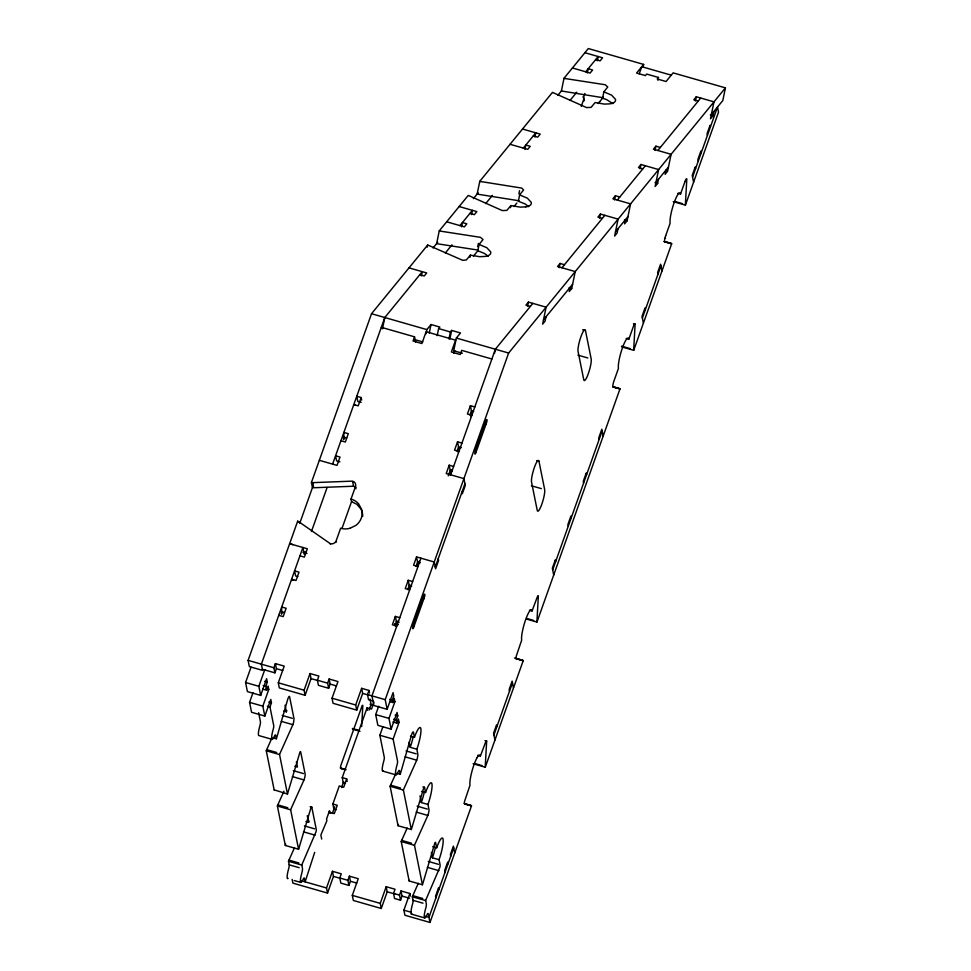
<?xml version="1.0" encoding="UTF-8"?>
<svg xmlns="http://www.w3.org/2000/svg" width="971" height="971" viewBox="0 0 971 971"><rect width="100%" height="100%" fill="white"/><g stroke="black" fill="none" stroke-linecap="round" stroke-linejoin="round"><path stroke-width="1.46" d="M361.649 726.563L362.826 705.626A4.685 0.85 -74 0 0 362.147 705.65L340.748 765.743A4.685 0.85 -74 0 0 340.554 768.17L344.717 769.335M485.002 740.655L486.665 741.128L485.233 766.556A4.697 0.85 -74 0 0 485.269 767.224L473.108 763.728M633.468 323.731L635.119 324.205L633.687 349.827A4.649 0.837 -74 0 0 633.723 350.3L621.561 346.817M382.465 328.841L384.795 317.541L422.276 271.674L421.402 275.91M427.24 247.156L427.677 245.032L428.308 245.238L462.682 260.325L466.335 259.961L470.389 255.13L479.565 256.684L485.318 256.429A16.373 6.239 11.8 0 0 490.743 251.95L486.872 247.751L479.116 244.449L477.805 250.797L473.435 256.138M436.634 243.575L439.256 230.867L468.204 195.462A4.721 1.796 11.7 0 1 469.139 195.766L502.323 210.598L506.862 210.391L510.904 205.561L520.092 207.114L525.845 206.859M425.978 333.842L426.852 329.606L431.015 324.52L439.863 327.057L438.613 328.574L437.156 335.638M429.267 332.992L431.015 324.52M461.565 226.789L462.439 222.553L466.857 223.828L464.369 226.874L446.672 221.801M471.542 214.579L472.416 210.343L459.938 225.612M602.554 98.205L603.865 91.857L611.621 95.158L615.493 99.358A16.373 6.239 11.8 0 1 610.091 103.848L604.314 104.091L595.126 102.538L591.084 107.368L586.545 107.575L553.349 92.755A4.709 1.808 11.6 0 0 552.438 92.427L479.783 181.298L477.162 194.006A4.721 1.796 11.7 0 0 478.145 194.261L519.121 200.791M448.954 339.025L450.41 331.961L451.649 330.431L460.497 332.968L456.346 338.054L453.712 350.762L462.39 353.25M449.901 338.903L451.649 330.431M469.952 257.242L470.389 255.13M477.72 246.61L478.375 243.43M510.467 207.685L510.904 205.561M524.947 149.267L525.821 145.031L530.239 146.293L527.739 149.352L510.054 144.278M518.89 193.86L519.546 190.68M480.766 181.541L521.743 188.083L523.539 190L519.643 194.88L518.332 201.24L524.947 203.861L528.734 206.653M534.924 137.057L535.798 132.821L523.32 148.078M494.482 353.48L495.356 349.244L532.848 303.377M643.069 67.242L643.652 64.414L588.317 48.55L564.005 78.275L561.384 90.983L603.343 97.768M527.556 306.338L528.43 302.102L546.115 307.176L542.619 324.12L545.119 321.073L545.993 316.837M587.309 72.971L588.195 68.735L592.613 69.997L590.113 73.056L572.429 67.982M597.299 60.748L598.172 56.524L585.695 71.781M559.162 267.693L560.036 263.444L564.454 264.719M570.111 287.331L569.237 291.567L571.725 288.521L575.233 271.577L557.536 266.503L560.036 263.444M599.544 218.293L600.418 214.057L618.102 219.118L614.607 236.074L617.107 233.016L617.981 228.78M614.509 199.977L615.383 195.741L619.814 197.004M625.458 219.628L624.584 223.864L627.084 220.805L630.58 203.861L612.895 198.788L615.383 195.741M657.889 80.277L658.472 77.449L646.674 74.075L645.424 75.592L636.575 73.068L643.652 64.414M640.059 168.723L640.945 164.487L658.629 169.561L655.134 186.505L657.622 183.446L658.496 179.21M655.037 150.408L655.911 146.172L660.329 147.434M665.985 170.059L665.111 174.294L667.611 171.236L671.107 154.292L653.41 149.218L655.911 146.172M695.418 101.008L696.292 96.772L713.988 101.846L710.481 118.79L712.981 115.743L713.855 111.507M658.472 77.449L657.221 78.979L666.07 81.515L673.134 72.874L725.422 87.863L722.8 100.571L711.367 114.554M664.929 238.271L664.734 239.157A4.685 0.85 -74 0 0 664.54 241.585L671.483 243.527A4.685 0.85 -74 0 1 671.641 243.842L633.723 350.3M424.254 792.336L423.647 794.897A16.337 2.949 -74 0 1 421.317 802.556L427.956 804.461L428.976 809.559A4.685 0.85 -74 0 1 428.781 811.987L428.587 812.873A4.685 0.85 -74 0 1 427.823 815.446L414.811 844.454A4.721 0.85 -74 0 0 414.483 845.316L422.421 884.763L409.155 880.964L401.217 841.505A4.721 0.85 -74 0 1 401.545 840.643L407.189 828.057M435.36 847.586L434.753 850.135A16.446 2.974 -74 0 1 432.423 857.794L439.062 859.699L440.081 864.797A4.685 0.85 -74 0 1 439.887 867.224L425.699 900.263L426.318 904.147A4.673 0.85 -74 0 1 425.65 908.528A9.358 1.687 -74 0 0 424.315 917.292A9.358 1.687 -74 0 0 426.937 914.937A4.673 0.85 -74 0 1 428.247 913.76L429.995 922.45L404.931 915.265L403.9 910.167L409.847 893.49L400.999 890.953L399.518 895.116L400.538 900.226L394.578 898.515L393.546 893.405L395.039 889.242L386.191 886.705L380.256 903.382L381.275 908.48L353.335 900.469L352.303 895.371L358.238 878.694L349.402 876.158L347.909 880.321L348.941 885.431L340.833 883.1L339.801 878.002L341.294 873.827L332.446 871.29L326.511 887.967L327.53 893.077L292.89 883.137L292.113 879.313M285.717 844.2L285.62 844.515A4.721 0.85 -74 0 1 285.316 845.462L298.583 849.261A4.721 0.85 -74 0 0 298.898 848.326L311.121 807.204A4.673 0.837 -74 0 1 311.8 807.192L316.243 829.295A4.685 0.85 -74 0 1 316.048 831.722L301.86 864.76L302.479 868.632A4.673 0.85 -74 0 1 301.811 873.026A9.358 1.687 -74 0 0 300.476 881.789A9.358 1.687 -74 0 0 303.098 879.435A4.673 0.85 -74 0 1 304.409 878.257L305.125 881.85L314.689 852.344M413.561 624.037L413.148 625.336A3.532 0.643 -74 0 0 412.748 627.205A3.508 0.631 -74 0 0 413.403 628.116L424.545 596.837A3.508 0.631 -74 0 0 424.315 594.41A3.532 0.643 -74 0 0 423.902 595.15L413.561 624.037L414.071 626.586M475.729 449.439L475.317 450.738A3.532 0.643 -74 0 0 474.916 452.607A3.508 0.631 -74 0 0 475.572 453.518L486.714 422.239A3.508 0.631 -74 0 0 486.483 419.812A3.532 0.643 -74 0 0 486.07 420.552L475.729 449.439L476.239 452M439.062 859.699L440.045 856.738A16.361 2.949 -74 0 0 442.91 838.653A16.361 2.949 -74 0 0 436.671 847.792L432.69 846.651M283.714 711.051L286.372 711.816L286.833 710.481M305.926 821.539L308.584 822.291L309.045 820.956M298.583 849.261L290.645 809.814A4.673 0.837 -74 0 1 291.082 808.685L303.996 779.931A4.673 0.837 -74 0 0 304.76 777.358L304.943 776.484A4.673 0.837 -74 0 0 305.137 774.057L300.694 751.942A4.685 0.85 -74 0 0 300.015 751.967L287.477 794.023L274.308 789.909M305.258 551.528L304.275 554.307L302.903 547.498L261.369 664.164L262.619 670.403L249.353 666.592L248.103 660.365L297.66 521.184A4.721 4.394 -11.4 0 1 298.57 521.561L330.274 543.663L331.997 543.845A4.709 4.37 -11.4 0 0 336.172 540.762L340.627 528.26A16.398 15.22 -11.4 0 0 349.936 528.321M355.738 487.6A4.685 4.345 -11.4 0 0 355.083 486.993L353.565 486.228L313.451 487.758A4.721 4.382 -11.4 0 1 312.468 487.588L311.436 482.478L371.529 313.718L427.677 245.032M299.699 523.43L312.832 486.532M262.631 689.094L266.612 690.235L265.811 686.303L267.304 682.128L266.612 678.729L260.677 695.406L247.411 691.595L245.578 682.504L251.028 667.223M332.604 464.114L384.795 317.529M273.045 737.826L276.371 738.773L275.643 735.193A4.673 0.85 -74 0 0 274.332 736.37A9.358 1.687 -74 0 1 271.71 738.725A9.358 1.687 -74 0 1 273.045 729.949A4.673 0.85 -74 0 0 273.713 725.568L269.974 706.961L271.455 702.798L270.775 699.387L264.828 716.064L251.562 712.265L249.571 702.349L253.03 692.614M311.448 531.489L327.118 487.491M361.103 402.334L357.777 401.375L356.758 396.277L361.176 397.54L358.214 405.878L353.784 404.616M260.677 695.406L258.844 686.303L264.792 669.626M262.388 669.262L274.927 672.854L273.895 667.757L275.376 663.581L284.224 666.118L278.289 682.795L279.32 687.905L305.112 695.297L311.048 678.62L310.028 673.522L318.876 676.059L317.383 680.222L318.415 685.332L328.659 688.269L330.152 684.094L329.12 678.996L337.969 681.533L332.033 698.21L333.053 703.307L356.709 710.092L362.656 693.415L361.625 688.318L368.992 690.43L369.514 692.978M266.612 690.235L268.093 686.072L268.773 689.471L262.838 706.148L264.828 716.064M274.927 672.854L276.407 668.691L275.376 663.581M342.132 528.03L351.538 501.631L351.017 499.07L355.471 486.568A4.709 4.37 -11.4 0 0 354.039 481.859L352.534 481.131L312.431 482.66A4.721 4.382 -11.4 0 1 311.436 482.478M381.312 327.312L414.532 336.828L413.051 341.003L421.9 343.54L426.111 331.718L455.593 340.178L451.381 351.988L460.23 354.524L461.711 350.361L491.884 359.003M305.112 695.297L304.093 690.199L310.028 673.522M328.659 688.269L327.64 683.159L329.12 678.996M453.809 353.153L454.744 350.531M356.709 710.092L355.689 704.995L361.625 688.318M372.961 700.965L368.543 699.703L367.511 694.593L368.992 690.43M399.773 617.69L395.355 616.415L392.381 624.754L396.799 626.028M412.639 581.556L408.221 580.282L405.247 588.62L409.677 589.895M438.224 558.75L438.564 560.449L435.603 568.788L434.231 561.991L416.535 556.917L413.573 565.256L417.991 566.518M453.627 466.456L449.197 465.194L446.235 473.532L463.92 478.606L465.291 485.403L462.317 493.741L461.978 492.042M461.941 443.092L457.523 441.817L454.549 450.156L458.98 451.43M474.807 406.958L470.389 405.684L467.415 414.022L471.845 415.297M394.894 625.688L396.374 621.525L395.355 616.415M407.759 589.555L409.24 585.392L408.221 580.282M416.086 566.19L417.566 562.015L416.535 556.917M448.25 475.851L450.228 470.292L449.197 465.194M457.062 451.09L458.543 446.927L457.523 441.817M469.928 414.957L471.408 410.794L470.389 405.684M584.93 93.422L583.45 97.586L583.996 100.304M336.075 809.753L333.866 809.122L332.847 804.024L339.28 785.952L343.698 787.226L346.671 778.888L342.241 777.613L367.111 707.774L371.529 709.048L374.005 702.094M396.144 626.246L398.159 620.59M409.24 589.458L410.757 585.21M417.312 566.809L419.326 561.153M450.046 474.88L451.855 469.782M458.142 452.122L459.659 447.862M470.801 416.571L472.828 410.891M581.265 106.361L583.644 99.673A3.508 3.253 -11.4 0 0 583.073 96.627M420.965 558.179L371.942 695.867L373.871 705.504L387.138 709.303L393.085 692.626L393.765 696.025L392.284 700.2L392.745 702.494L390.087 701.73M450.653 474.795L495.368 349.232M332.325 813.455L334.704 806.792M341.561 787.53L343.625 781.704M369.174 709.983L371.104 704.545L370.012 699.096M392.915 722.011L396.896 723.152L396.265 720.045L397.758 715.87L397.066 712.471L391.131 729.148L377.865 725.337L375.704 714.595L378.666 706.257M387.138 709.303L385.208 699.666L508.634 353.031L725.422 87.863M435.251 567.088L464.951 483.704M383.217 770.853A9.358 1.687 -74 0 1 383.618 761.652A4.673 0.85 -74 0 0 384.285 757.271L379.855 735.265L382.829 726.927M392.745 702.494L394.226 698.319L394.906 701.717L388.97 718.394L391.131 729.148M327.53 893.077L333.466 876.4L332.446 871.29M396.896 723.152L398.377 718.989L399.069 722.388L393.121 739.065L397.552 761.082A4.673 0.85 -74 0 1 396.884 765.464A9.358 1.687 -74 0 0 395.549 774.227L390.439 785.405A4.721 0.85 -74 0 0 390.111 786.267L398.049 825.726L411.316 829.525A4.661 0.837 -74 0 0 411.728 828.263L423.854 787.469A4.685 0.85 -74 0 1 424.533 787.457L425.553 792.554L421.572 791.414M348.941 885.431L350.422 881.255L349.402 876.158M639.258 73.723L641.746 66.708L671.24 75.155M381.275 908.48L387.211 891.803L386.191 886.705M400.538 900.226L402.018 896.051L400.999 890.953M477.077 757.647A16.386 2.962 -74 0 1 480.378 756.106L485.986 741.152A4.685 0.85 -74 0 1 486.665 741.128M485.269 767.224L523.175 660.765A4.685 0.85 -74 0 0 523.017 660.45L516.087 658.508A4.685 0.85 -74 0 1 516.281 656.08L521.682 640.132A16.386 2.962 -74 0 1 522.993 628.71A16.422 2.962 -74 0 1 528.782 612.446A16.386 2.962 -74 0 1 532.072 610.941L537.679 595.988A4.685 0.85 -74 0 1 538.359 595.963L536.927 621.391A4.697 0.85 -74 0 0 536.963 622.059L527.01 619.207M536.963 622.059L619.947 389.007A4.685 0.85 -74 0 0 619.789 388.691L612.859 386.749A4.685 0.85 -74 0 1 613.053 384.322L613.235 383.436A4.685 0.85 -74 0 1 614 380.863L618.454 368.373A16.373 2.962 -74 0 1 621.525 350.58L623.418 345.263A16.373 2.962 -74 0 1 628.844 339.182L633.298 326.681A4.685 0.85 -74 0 1 634.172 324.666L634.451 324.229A4.685 0.85 -74 0 1 635.119 324.205M665.681 235.71L670.136 223.209A16.361 2.949 -74 0 1 674.141 202.66A16.361 2.949 -74 0 1 680.537 194.03L684.992 181.516M453.712 847.865L428.964 917.352L424.982 916.211M493.923 734.95L512.47 682.831M552.681 569.916L602.166 430.942M642.377 318.027L660.935 265.908M692.578 177.062L717.508 107.028L718.528 112.138L685.417 205.136L673.255 201.652M429.995 922.45L471.493 805.918A4.685 0.85 -74 0 0 471.323 805.614L464.223 803.575M288.144 878.415A9.358 1.687 -74 0 1 288.533 869.215A4.673 0.85 -74 0 0 289.2 864.833L288.484 861.241L294.456 847.804M411.983 913.917A9.358 1.687 -74 0 1 412.372 904.717A4.673 0.85 -74 0 0 413.039 900.335L412.323 896.755L418.295 883.307M344.911 437.508L343.722 439.608A3.508 0.631 -74 0 1 343.831 436.877L343.892 432.411L348.31 433.673L345.348 442.011L340.918 440.749M282.743 612.106L281.541 614.206A3.508 0.631 -74 0 1 281.663 611.475L281.724 607.009L286.142 608.271L283.168 616.609L278.75 615.347M274.21 790.212L266.272 750.765A4.673 0.837 -74 0 1 266.709 749.636L271.625 738.688M276.371 738.773A4.721 0.85 -74 0 0 276.674 737.839L287.756 699.181A4.709 0.85 -74 0 1 288.63 697.166A4.685 0.85 -74 0 1 289.589 696.705L294.031 718.819L293.643 722.121A4.709 0.85 -74 0 1 292.89 724.682L279.976 753.447A4.673 0.837 -74 0 0 279.539 754.564L287.477 794.023M285.316 845.462L277.378 806.003A4.673 0.837 -74 0 1 277.815 804.886L283.969 791.183M409.143 742.026L410.211 747.318L416.85 749.211L417.906 754.698L417.481 757.635A4.709 0.85 -74 0 1 416.729 760.184L403.705 789.205A4.721 0.85 -74 0 0 403.378 790.066L411.316 829.525M479.116 244.449L483.012 239.57L480.475 237.337L440.251 231.11A4.721 1.784 11.7 0 1 439.268 230.867M603.865 91.857L607.761 86.977L605.212 84.744L564.988 78.517M433.03 247.993L437.763 242.204M473.375 198.654L478.157 192.804M557.755 95.425L561.578 90.752M445.349 252.958L451.988 244.85M485.682 203.619L492.382 195.438M570.062 100.401L576.75 92.221M513.962 206.568L516.875 203.012M598.622 103.023L603.416 97.149M598.185 103.545L599.641 101.773M528.43 302.102L525.93 305.161L530.36 306.423M600.418 214.057L597.918 217.103L602.348 218.366M640.945 164.487L638.445 167.534L642.863 168.808M696.292 96.772L693.804 99.819L698.222 101.093M561.954 267.765L604.836 215.319M617.313 200.062L645.363 165.75M657.84 150.493L700.71 98.047M543.493 319.884L572.599 284.285M615.48 231.826L627.958 216.569M656.008 182.269L668.485 167M349.948 528.309L355.944 525.372A16.398 15.22 -11.4 0 0 361.625 509.399L358.651 503.876A16.398 15.22 -11.4 0 0 351.017 499.058M395.015 623.783L397.794 624.559M471.323 805.614L464.393 803.672A4.685 0.85 -74 0 1 464.587 801.245L469.988 785.296A16.386 2.962 -74 0 1 471.299 773.875A16.422 2.962 -74 0 1 477.089 757.611M584.906 52.725L602.59 57.799L600.102 60.845L595.672 59.583M710.323 114.979L712.981 115.743M522.532 129.022L540.216 134.095L537.728 137.142L533.297 135.879M654.976 182.682L657.622 183.446M677.879 193.265L680.537 194.018M674.954 201.483L682.067 203.522M624.426 220.053L627.084 220.805M664.37 241.488L671.483 243.527M664.055 241.67L671.641 243.842M459.149 206.544L476.846 211.617L474.346 214.664L469.928 213.402M569.079 287.756L571.725 288.521M409.009 267.875L426.706 272.948L424.206 275.995L419.788 274.732M626.186 338.43L628.844 339.182M582.636 329.776L585.477 330.589L591.181 358.93A11.688 2.112 -74 0 1 588.329 373.592A11.725 2.112 -74 0 1 586.108 378.69A11.688 2.112 -74 0 1 583.765 379.758L578.061 351.429A11.688 2.112 -74 0 1 580.913 336.755A11.688 2.112 -74 0 1 585.477 330.589M621.525 346.149L630.373 348.686M577.903 355.131L587.856 357.983M438.613 328.574L450.41 331.961M371.529 313.718L426.852 329.606M456.346 338.054L508.634 353.031M612.677 386.652L619.789 388.691M613.308 387.101L619.947 389.007M414.083 339.401L422.786 341.889M471.408 410.794L473.63 411.425M536.745 460.582L538.966 461.225L544.658 489.566A11.688 2.112 -74 0 1 541.806 504.228A11.688 2.112 -74 0 1 537.242 510.394L531.538 482.065A11.688 2.112 -74 0 1 534.402 467.391A11.688 2.112 -74 0 1 538.966 461.225M458.543 446.927L461.274 447.704M531.392 485.767L541.345 488.619M343.892 437.217L346.611 437.994M450.228 470.292L452.437 470.923M339.911 461.832L336.597 460.885L335.565 455.775L339.996 457.05L337.022 465.388L319.325 460.315M417.566 562.015L420.285 562.792M529.426 610.189L532.072 610.941M292.951 544.646L289.637 543.699L307.334 548.773L304.36 557.111L299.942 555.837M302.916 552.317L306.994 553.482M526.5 618.406L533.601 620.445M408.852 585.331L411.704 586.144M297.818 576.604L295.609 575.973L294.589 570.875L299.007 572.137L296.034 580.476L291.616 579.214L291.87 580.488M396.374 621.525L399.093 622.302M394.918 623.722L398.074 624.632M514.484 657.998L523.017 660.45M515.601 658.581L523.175 660.765M281.724 611.815L284.442 612.592M389.626 699.436L392.284 700.2M392.26 700.965L394.906 701.717M248.103 660.365L273.895 667.757M317.383 680.222L327.64 683.159M367.511 694.593L385.208 699.666M276.407 668.691L282.731 670.5M311.048 678.62L317.371 680.428M330.152 684.094L336.464 685.902M362.656 693.415L368.798 695.175M370.085 704.254L372.803 705.031M395.1 715.105L397.758 715.87M278.289 682.795L304.093 690.199M332.033 698.21L355.689 704.995M264.646 681.363L267.304 682.128M393.619 719.28L396.265 720.045M375.704 714.595L388.97 718.394M396.411 721.623L399.069 722.388M263.165 685.538L265.811 686.303M245.578 682.504L258.844 686.303M266.127 688.706L268.773 689.471M477.732 755.341L480.378 756.106M410.466 736.176L414.447 737.317A16.361 2.949 -74 0 1 420.844 728.675A16.361 2.949 -74 0 1 416.85 749.199M268.797 702.033L271.455 702.798M379.855 735.265L393.121 739.065M352.388 728.468L358.081 730.107M474.807 763.57L481.919 765.609M352.582 729.185L360.01 731.309M267.316 706.196L269.974 706.961M249.571 702.349L262.838 706.148M282.209 715.421L292.368 718.334M406.06 750.935L416.207 753.848M281.274 721.356L292.89 724.682M405.113 756.858L416.729 760.184M396.884 773.329L400.21 774.288A4.661 0.837 -74 0 0 400.61 773.013L411.595 734.683A4.709 0.85 -74 0 1 412.469 732.668A4.685 0.85 -74 0 1 413.428 732.207L414.447 737.317M272.05 739.356L258.772 735.545A9.358 1.687 -74 0 1 259.779 726.15A4.673 0.85 -74 0 0 260.446 721.769L258.626 712.714M382.61 771.059L395.889 774.858M422.87 786.971L424.533 787.457M340.384 768.073L346.064 769.7M341.015 768.522L344.329 769.469M464.854 804.024L471.493 805.918M266.709 749.636L276.662 752.489M390.548 785.151L400.501 788.003M266.272 750.765L279.539 754.564M390.111 786.267L403.378 790.066M294.82 766.289L297.478 767.054L296.41 761.762M345.482 783.354L343.273 782.711L342.241 777.613M293.327 770.671L303.474 773.584M417.166 806.173L427.325 809.086M292.38 776.594L303.996 779.931M416.219 812.096L427.835 815.434M332.847 804.024L337.265 805.287L334.291 813.625L328.853 812.059M310.137 806.719L311.8 807.192M277.815 804.886L287.768 807.738M401.654 840.388L411.607 843.241M277.378 806.003L290.645 809.814M401.217 841.505L414.483 845.316M304.433 825.908L314.592 828.821M428.272 861.411L438.431 864.324M303.498 831.844L315.102 835.169M427.337 867.346L438.941 870.671M288.921 860.124L298.874 862.976M412.76 895.626L422.713 898.478M288.484 861.241L301.75 865.052M412.323 896.755L425.589 900.554M339.801 878.002L347.909 880.321M393.546 893.405L399.518 895.116M333.466 876.4L339.789 878.209M350.422 881.255L356.745 883.076M387.211 891.803L394.796 893.975M402.018 896.051L409.604 898.224M289.2 864.833L299.153 867.686M413.039 900.335L422.992 903.188M301.144 880.709L326.511 887.967M352.303 895.371L380.256 903.382M403.9 910.167L411.024 912.206M294.177 880.515L300.804 882.421M411.376 914.124L424.643 917.923M477.805 250.797L484.42 253.431L488.207 256.223M519.643 194.88L527.399 198.181L531.271 202.381A16.373 6.239 11.8 0 1 525.869 206.872M477.841 250.045L437.618 243.818A4.709 1.796 11.7 0 1 436.634 243.587M351.538 501.631L356.867 504.289L360.957 509.035A15.985 14.844 -11.4 0 1 362.474 513.453L362.644 514.97A16.361 15.196 -11.4 0 1 362.644 516.475M612.956 103.63L606.644 99.637A16.252 6.057 11.8 0 0 602.505 98.265M710.384 127.031L710.044 125.332L707.082 133.67L707.422 135.37M701.232 152.738L700.892 151.039L697.918 159.378L698.258 161.077M695.539 168.723L695.2 167.024L692.226 175.363L693.597 182.16M661.967 271.018L660.596 264.209L657.622 272.548L657.962 274.247M645.351 309.688L645.011 307.989L642.037 316.328L643.409 323.125M583.644 99.673L583.899 100.948M603.197 436.04L601.826 429.243L598.864 437.581L599.204 439.28M586.581 474.722L586.241 473.023L583.268 481.361L583.607 483.06M571.239 517.798L570.899 516.099L567.926 524.437L568.278 526.136M555.655 561.578L555.315 559.879L552.341 568.217L553.713 575.014M485.621 421.645L486.131 424.206M513.501 687.929L512.13 681.132L509.168 689.471L509.508 691.17M496.885 726.611L496.545 724.912L493.571 733.239L494.943 740.048M414.532 336.828L415.564 341.938M423.453 596.243L423.963 598.791M454.731 852.963L453.372 846.166L450.398 854.504L450.738 856.204M361.176 397.54L361.685 400.101M448.019 863.838L447.68 862.139L444.706 870.477L445.058 872.201M436.671 847.792L435.639 842.694A4.673 0.837 -74 0 0 434.959 842.707L422.834 883.501A4.661 0.837 -74 0 1 422.421 884.763M419.994 795.941L421.317 802.556M431.355 852.514L432.423 857.794M438.868 889.57L438.528 887.858L435.554 896.197L435.894 897.896M355.471 486.568L355.92 488.801M352.667 481.774L353.565 486.228M400.21 774.288L399.482 770.695A4.673 0.85 -74 0 0 398.171 771.872A9.358 1.687 -74 0 1 395.549 774.227M409.847 893.49L410.357 896.039M336.306 541.405L336.427 542.036M367.111 707.774L367.621 710.335M330.274 543.663L330.395 544.306M312.759 482.672L313.524 486.495M297.66 521.184L297.915 522.459M346.671 778.888L347.181 781.437M330.079 813.382L329.533 810.651L326.559 818.99L326.899 820.701L320.867 834.975L321.692 839.053M285.037 705.201L286.372 711.816M307.261 815.676L308.584 822.291M292.781 580.257A3.508 0.631 -74 0 1 293.521 580.197M355.155 405.332A3.508 0.631 -74 0 1 355.665 405.32M685.417 205.136A4.697 0.85 -74 0 1 685.38 204.48L686.813 179.052A4.685 0.85 -74 0 0 686.133 179.065L685.854 179.514A4.685 0.85 -74 0 0 684.98 181.528M664.929 238.283A4.685 0.85 -74 0 1 665.693 235.698M409.361 880.345A4.661 0.837 -74 0 1 409.155 880.964M398.45 824.464A4.661 0.837 -74 0 1 398.049 825.726M425.553 792.554A16.422 2.962 -74 0 1 428.648 785.454A16.373 2.949 -74 0 1 432.071 786.267A16.373 2.949 -74 0 1 427.956 804.449M413.148 737.098A16.373 2.962 -74 0 1 410.211 747.318M564.988 78.505A4.721 1.772 11.7 0 1 564.017 78.275M480.766 181.528A4.709 1.772 11.7 0 1 479.795 181.298"/></g></svg>
